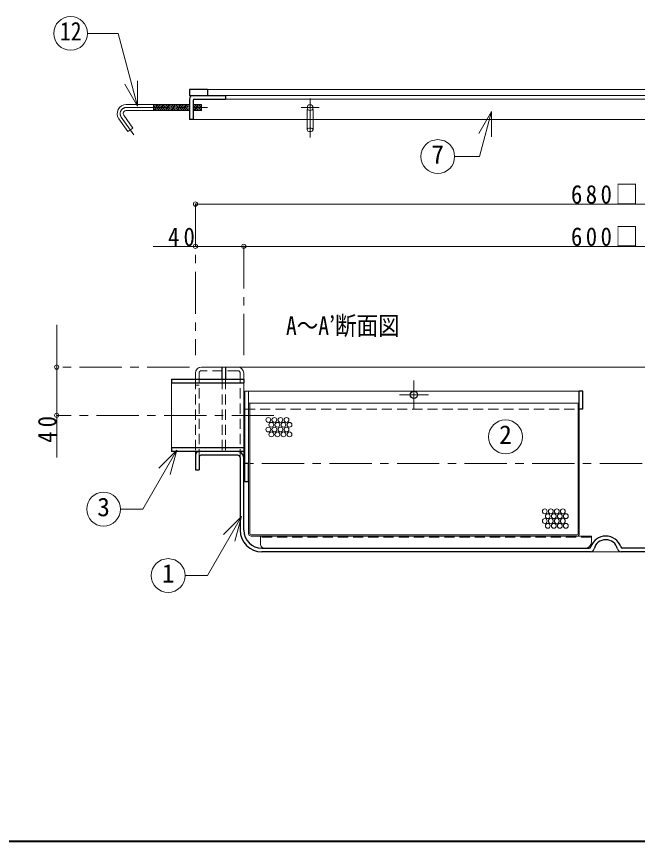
# Model space of a CAD drawing. Units: millimetres at full size, sheet at 1:7; details may follow other scales. Extents: x -1486 to 1349, y -951 to 1016.
# Drawn here: x -738 to -223, y -951 to -267 of the extents above; entities that cross this region are included whole.
import ezdxf
from ezdxf.enums import TextEntityAlignment as Align

# ---------------------------------------------------------------- set-up
doc = ezdxf.new("R2010")
doc.units = ezdxf.units.MM
doc.header["$LTSCALE"] = 7
doc.header["$PDMODE"] = 32
doc.header["$PDSIZE"] = 3.5
doc.linetypes.add('CHAIN1', pattern=[8, 5, -1, 1, -1])
doc.linetypes.add('DASHED1', pattern=[1.8, 1.2, -0.6])
doc.layers.add('0-0', color=4, linetype='Continuous', lineweight=9)
doc.styles.add('ＭＳ ゴシック', font='')
doc.styles.get('ＭＳ ゴシック').set_extended_font_data('MS Gothic')

msp = doc.modelspace()

# ---------------------------------------------------------------- linework, layer by layer
at = {"layer": '0-0', "color": 7, "lineweight": 18}
for p, q in [((-637.454, -341.469), (-637.454, -320.469)), ((-637.454, -341.469), (-647.954, -323.282)), ((-564.461, -332.661), (65.539, -332.661)), ((-646.856, -340.161), (-594.461, -340.161)), ((-591.461, -340.161), (-584.36, -340.161)), ((-584.36, -340.161), (-584.36, -345.161)), ((-564.461, -335.661), (65.539, -335.661)), ((-646.856, -345.161), (-594.461, -345.161)), ((-591.461, -345.161), (-584.36, -345.161)), ((-344.217, -345.953), (-354.717, -364.139)), ((-344.217, -345.953), (-354.217, -383.271)), ((-344.217, -345.953), (-344.217, -366.953)), ((-653, -351.962), (-645.557, -362.592)), ((-354.217, -383.271), (-374.695, -383.271)), ((-554.461, -557.661), (-584.461, -557.661)), ((-589.461, -567.661), (-589.461, -562.661)), ((-549.461, -567.661), (-549.461, -562.661)), ((-609.461, -624.661), (-609.461, -570.661)), ((-549.461, -624.661), (-549.461, -570.661)), ((-548.449, -637.661), (-548.449, -577.661)), ((-545.449, -577.661), (-548.449, -577.661)), ((-545.449, -637.661), (-545.449, -577.661)), ((-272.449, -587.661), (-271.449, -587.661)), ((-272.449, -695.661), (-272.449, -587.661)), ((-271.449, -695.661), (-271.449, -592.661)), ((-604.936, -626.457), (-619.785, -641.307)), ((-604.936, -626.457), (-610.371, -646.742)), ((-589.461, -630.661), (-589.461, -627.661)), ((-549.461, -632.661), (-549.461, -627.661)), ((-545.449, -695.661), (-545.449, -652.661)), ((-551.374, -681.48), (-566.224, -696.33)), ((-551.374, -681.48), (-556.81, -701.765)), ((-273.449, -696.661), (-543.449, -696.661)), ((-261.449, -697.661), (-543.449, -697.661)), ((-535.449, -704.661), (-535.449, -697.661)), ((-261.449, -702.661), (-261.449, -697.661)), ((-269.461, -710.661), (-229.461, -710.661))]:
    msp.add_line(p, q, dxfattribs=at)
at = {"layer": '0-0', "color": 5, "lineweight": 25}
for p, q in [((-594.461, -327.661), (-594.461, -332.661)), ((-579.461, -327.661), (-594.461, -327.661)), ((-579.461, -327.661), (-579.461, -332.661)), ((-594.461, -332.661), (-564.461, -332.661)), ((-564.461, -332.661), (-564.461, -335.661)), ((-594.461, -335.661), (-594.461, -352.661)), ((-591.461, -336.661), (-591.461, -352.661)), ((-590.461, -335.661), (-564.461, -335.661)), ((-591.461, -352.661), (-594.461, -352.661)), ((-567.461, -567.661), (-567.461, -557.661)), ((-564.461, -557.661), (-564.461, -567.661)), ((-609.461, -567.661), (-609.461, -570.661)), ((-609.461, -567.661), (-549.461, -567.661)), ((-609.461, -570.661), (-549.461, -570.661)), ((-549.461, -567.661), (-549.461, -570.661)), ((-271.449, -592.661), (-271.449, -577.661)), ((-268.449, -592.661), (-271.449, -592.661)), ((-549.461, -627.661), (-609.461, -627.661)), ((-549.461, -624.661), (-549.461, -627.661)), ((-589.461, -630.661), (-589.461, -642.661)), ((-586.461, -632.161), (-586.461, -642.661)), ((-554.461, -630.661), (-584.961, -630.661)), ((-552.461, -632.661), (-552.461, -692.661)), ((-549.461, -692.661), (-549.461, -632.661)), ((-589.461, -642.661), (-586.461, -642.661)), ((-534.461, -707.661), (-263.245, -707.661)), ((-262.11, -710.661), (-534.461, -710.661)), ((35.539, -710.661), (-236.812, -710.661)), ((35.539, -707.661), (-235.677, -707.661))]:
    msp.add_line(p, q, dxfattribs=at)
at = {"layer": '0-0'}
for p, q in [((80.539, -327.661), (-579.461, -327.661)), ((-624.36, -340.161), (-624.36, -345.161)), ((-623.489, -345.161), (-623.898, -340.161)), ((-622.486, -345.161), (-622.895, -340.161)), ((-621.483, -345.161), (-621.891, -340.161)), ((-620.479, -345.161), (-620.888, -340.161)), ((-619.476, -345.161), (-619.885, -340.161)), ((-618.473, -345.161), (-618.881, -340.161)), ((-617.469, -345.161), (-617.878, -340.161)), ((-616.466, -345.161), (-616.875, -340.161)), ((-615.463, -345.161), (-615.871, -340.161)), ((-614.459, -345.161), (-614.868, -340.161)), ((-613.456, -345.161), (-613.865, -340.161)), ((-612.453, -345.161), (-612.861, -340.161)), ((-611.449, -345.161), (-611.858, -340.161)), ((-610.446, -345.161), (-610.855, -340.161)), ((-609.443, -345.161), (-609.851, -340.161)), ((-608.439, -345.161), (-608.848, -340.161)), ((-607.436, -345.161), (-607.845, -340.161)), ((-606.433, -345.161), (-606.841, -340.161)), ((-605.429, -345.161), (-605.838, -340.161)), ((-604.426, -345.161), (-604.835, -340.161)), ((-603.423, -345.161), (-603.831, -340.161)), ((-602.419, -345.161), (-602.828, -340.161)), ((-601.416, -345.161), (-601.825, -340.161)), ((-600.413, -345.161), (-600.821, -340.161)), ((-599.409, -345.161), (-599.818, -340.161)), ((-598.406, -345.161), (-598.815, -340.161)), ((-597.403, -345.161), (-597.811, -340.161)), ((-596.4, -345.161), (-596.808, -340.161)), ((-595.396, -345.161), (-595.805, -340.161)), ((-594.461, -344.328), (-594.801, -340.161)), ((-590.38, -345.161), (-590.788, -340.161)), ((-589.376, -345.161), (-589.785, -340.161)), ((-588.373, -345.161), (-588.781, -340.161)), ((-587.37, -345.161), (-587.778, -340.161)), ((-586.366, -345.161), (-586.775, -340.161)), ((-585.363, -345.161), (-585.771, -340.161)), ((-584.36, -345.161), (-584.768, -340.161)), ((-591.383, -345.161), (-591.461, -344.205)), ((92.539, -352.661), (-591.461, -352.661)), ((-496.961, -352.661), (-496.961, -361.158)), ((-491.961, -352.661), (-491.961, -361.158)), ((90.539, -422.661), (-589.461, -422.661)), ((-624.461, -457.661), (-549.461, -457.661)), ((-549.461, -457.661), (50.539, -457.661)), ((-704.461, -522.661), (-704.461, -632.661)), ((-554.438, -557.661), (55.539, -557.661)), ((-271.449, -577.661), (-545.449, -577.661)), ((-544.449, -587.661), (-272.449, -587.661))]:
    msp.add_line(p, q, dxfattribs=at)
at = {"layer": '0-0', "linetype": 'CHAIN1'}
for p, q in [((-494.461, -335.161), (-494.461, -367.592)), ((-646.856, -342.661), (-579.36, -342.661)), ((-486.961, -342.661), (-501.961, -342.661)), ((-650.952, -350.529), (-640.641, -365.254)), ((-589.461, -422.661), (-589.461, -547.661)), ((-549.461, -457.661), (-549.461, -547.661)), ((-594.449, -557.661), (-704.461, -557.661)), ((-408.449, -568.661), (-408.449, -592.661)), ((-420.449, -580.661), (-396.449, -580.661)), ((-524.461, -597.661), (-704.461, -597.661)), ((-107.461, -637.661), (-544.449, -637.661))]:
    msp.add_line(p, q, dxfattribs=at)
at = {"layer": '0-0', "linetype": 'DASHED1'}
for p, q in [((-496.961, -352.661), (-496.961, -342.661)), ((-491.961, -352.661), (-491.961, -342.661)), ((-586.461, -562.661), (-586.461, -632.161)), ((-554.461, -560.661), (-584.461, -560.661)), ((-552.461, -562.661), (-552.461, -632.661)), ((-589.461, -567.661), (-589.461, -627.661)), ((-586.461, -572.661), (-589.461, -572.661)), ((-548.449, -592.661), (-271.449, -592.661)), ((-261.449, -698.661), (-535.449, -698.661))]:
    msp.add_line(p, q, dxfattribs=at)
at = {"layer": '0-0', "color": 7, "linetype": 'DASHED1', "lineweight": 18}
for p, q in [((-567.461, -567.661), (-567.461, -627.661)), ((-564.461, -567.661), (-564.461, -627.661))]:
    msp.add_line(p, q, dxfattribs=at)
at = {"layer": '0-0', "color": 1, "lineweight": 40}
msp.add_line((1349.039, -950.661), (-1485.961, -950.661), dxfattribs=at)
at = {"layer": '0-0', "color": 7, "lineweight": 18}
for points in [[(-637.454, -341.469), (-653.591, -281.247), (-678.912, -281.247)], [(-648.904, -349.095), (-641.461, -359.724), (-645.557, -362.592)], [(-544.449, -695.661), (-544.449, -587.661), (-545.449, -587.661)], [(-604.936, -626.457), (-633.161, -675.344), (-651.612, -675.344)], [(-551.374, -681.48), (-579.599, -730.367), (-598.05, -730.367)]]:
    msp.add_lwpolyline(points, dxfattribs=at)
at = {"layer": '0-0', "color": 5, "lineweight": 25}
for points in [[(-268.449, -592.661), (-268.449, -577.661), (-271.449, -577.661)], [(-549.461, -624.661), (-609.461, -624.661), (-609.461, -627.661)], [(-545.449, -652.661), (-548.449, -652.661), (-548.449, -637.661)], [(-545.449, -652.661), (-545.449, -637.661), (-548.449, -637.661)]]:
    msp.add_lwpolyline(points, dxfattribs=at)
at = {"layer": '0-0', "color": 7, "lineweight": 18}
for centre in [(-692.912, -281.247), (-388.695, -383.271), (-332.562, -615.426), (-665.612, -675.344), (-612.05, -730.367)]:
    msp.add_circle(centre, 14, dxfattribs=at)
at = {"layer": '0-0'}
for centre, radius in [((-494.461, -342.661), 2.5), ((-529.079, -601.434), 2), ((-524.079, -601.434), 2), ((-519.079, -601.434), 2), ((-514.079, -601.434), 2), ((-529.079, -609.434), 2), ((-526.579, -605.434), 2), ((-524.079, -609.434), 2), ((-521.579, -605.434), 2), ((-519.079, -609.434), 2), ((-516.579, -605.434), 2), ((-514.079, -609.434), 2), ((-511.579, -605.434), 2), ((-526.579, -613.434), 2), ((-521.579, -613.434), 2), ((-516.579, -613.434), 2), ((-511.579, -613.434), 2), ((-300.045, -677.148), 2), ((-295.045, -677.148), 2), ((-290.045, -677.148), 2), ((-285.045, -677.148), 2), ((-300.045, -685.148), 2), ((-297.545, -681.148), 2), ((-295.045, -685.148), 2), ((-292.545, -681.148), 2), ((-290.045, -685.148), 2), ((-287.545, -681.148), 2), ((-285.045, -685.148), 2), ((-282.545, -681.148), 2), ((-297.545, -689.148), 2), ((-292.545, -689.148), 2), ((-287.545, -689.148), 2), ((-282.545, -689.148), 2)]:
    msp.add_circle(centre, radius, dxfattribs=at)
at = {"layer": '0-0', "color": 5, "lineweight": 25}
msp.add_circle((-408.449, -580.661), 3, dxfattribs=at)
for centre, radius, start, end in [((-591.461, -335.661), 3, 90, 180), ((-590.461, -336.661), 1, 90, 180), ((-586.461, -630.661), 3, 90, 180), ((-554.461, -632.661), 5, 0, 90), ((-584.961, -632.161), 1.5, 90, 180), ((-554.461, -632.661), 2, 0, 90), ((-534.461, -692.661), 18, 180, 270), ((-534.461, -692.661), 15, 180, 270), ((-249.461, -710.661), 13, 18.08001, 161.91999), ((-249.461, -710.661), 10, 13.34236, 166.65764), ((-263.245, -706.161), 1.5, 270, 341.91999), ((-262.11, -707.661), 3, 270, 346.65764), ((-236.812, -707.661), 3, 193.34236, 270), ((-235.677, -706.161), 1.5, 198.08001, 270)]:
    msp.add_arc(centre, radius, start, end, dxfattribs=at)
at = {"layer": '0-0', "color": 7, "lineweight": 18}
for centre, radius, start, end in [((-646.856, -347.661), 7.5, 90, 215), ((-646.856, -347.661), 2.5, 90, 215), ((-584.461, -562.661), 5, 90, 180), ((-554.461, -562.661), 5, 0, 90), ((-543.449, -695.661), 2, 180, 270), ((-543.449, -695.661), 1, 180, 270), ((-273.449, -695.661), 2, 270, 0), ((-273.449, -695.661), 1, 270, 0), ((-266.449, -702.661), 5, 270, 0), ((-532.449, -704.661), 3, 180, 270)]:
    msp.add_arc(centre, radius, start, end, dxfattribs=at)
at = {"layer": '0-0', "linetype": 'CHAIN1'}
msp.add_arc((-646.856, -347.661), 5, 90, 215, dxfattribs=at)
at = {"layer": '0-0', "linetype": 'DASHED1'}
for centre, start, end in [((-584.461, -562.661), 90, 180), ((-554.461, -562.661), 0, 90)]:
    msp.add_arc(centre, 2, start, end, dxfattribs=at)
at = {"layer": '0-0'}
msp.add_ellipse((-494.461, -361.148), major_axis=(2.5, 0), ratio=0.57, dxfattribs=at)
for p in [(-589.461, -422.661), (-589.461, -457.661), (-549.461, -457.661), (-704.461, -557.661), (-704.461, -597.661)]:
    msp.add_point(p, dxfattribs=at)

# ---------------------------------------------------------------- texts
at = {"layer": '0-0', "color": 7, "style": 'ＭＳ ゴシック', "width": 0.85}
for s, p in [('12', (-701.662, -291.747)), ('A～A’断面図', (-514.461, -535.661))]:
    msp.add_text(s, height=15.4, dxfattribs=at).set_placement(p, align=Align.BOTTOM_LEFT)
at = {"layer": '0-0', "color": 7, "style": 'ＭＳ ゴシック'}
for s, p in [('7', (-393.945, -393.771)), ('2', (-337.812, -625.926)), ('3', (-670.862, -685.844)), ('1', (-617.3, -740.867))]:
    msp.add_text(s, height=15.4, dxfattribs=at).set_placement(p, align=Align.BOTTOM_LEFT)
at = {"layer": '0-0', "color": 7, "char_height": 15.4, "attachment_point": 7, "style": 'ＭＳ ゴシック'}
for s, insert in [('\\T1.3;\\W0.9;680□', (-278.336, -422.661)), ('\\T1.36;\\W0.9;40', (-612.211, -457.661)), ('\\T1.3;\\W0.9;600□', (-278.336, -457.661))]:
    msp.add_mtext(s, dxfattribs=dict(at, insert=insert))
at = {"layer": '0-0', "color": 7, "insert": (-704.461, -620.411), "char_height": 15.4, "attachment_point": 7, "rotation": 90, "style": 'ＭＳ ゴシック'}
msp.add_mtext('\\T1.36;\\W0.9;40', dxfattribs=at)

doc.saveas('drawing.dxf')
